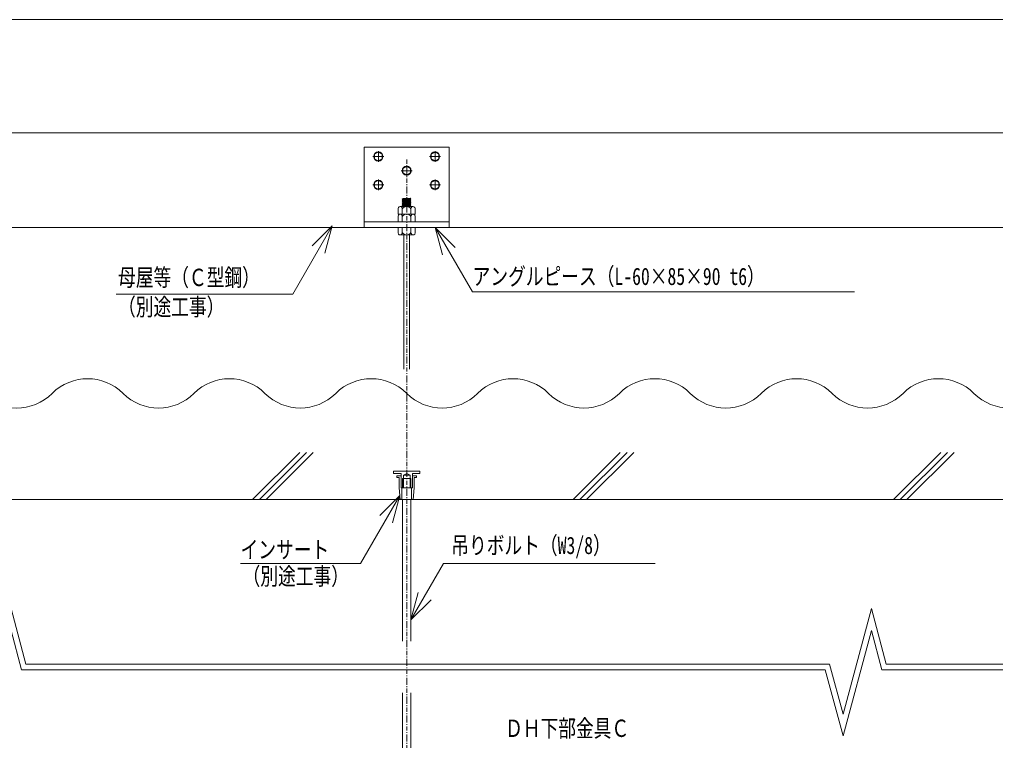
# Model space of a CAD drawing. Units: millimetres, scale not verified. Extents: x -205 to 205, y -142 to 142.
# Drawn here: x 34.5 to 137.8, y -70.9 to 5.5 of the extents above; entities that cross this region are included whole.
import ezdxf
from ezdxf.enums import TextEntityAlignment as Align

# ---------------------------------------------------------------- set-up
doc = ezdxf.new("R2010")
doc.units = ezdxf.units.MM
doc.header["$LTSCALE"] = 0.25
doc.linetypes.add('USER1', pattern=[7.8, 1.8, -0.6, 0.3, -0.6, 3, -0.6, 0.3, -0.6])
for name, color, linetype, lineweight in [('1-1_1-0 断面', 7, 'Continuous', 18), ('1-2_1-1 寸法', 7, 'Continuous', 18), ('1-3_1-2 文字', 7, 'Continuous', 18), ('F-2_F-1 レイアウト', 7, 'Continuous', 18)]:
    doc.layers.add(name, color=color, linetype=linetype, lineweight=lineweight)
doc.styles.add('ＭＳ ゴシック', font='')
doc.styles.get('ＭＳ ゴシック').set_extended_font_data('MS Gothic')

msp = doc.modelspace()

# ---------------------------------------------------------------- linework, layer by layer
at = {"layer": '1-1_1-0 断面'}
for p, q in [((-51.638, -6.5366), (200.6873, -6.5366)), ((70.9767, -8.0366), (79.9767, -8.0366)), ((79.9767, -8.0366), (79.9767, -16.5366)), ((71.902, -9.0366), (73.054, -9.0366)), ((72.478, -8.4606), (72.478, -9.6126)), ((77.902, -9.0366), (79.054, -9.0366)), ((78.478, -8.4606), (78.478, -9.6126)), ((75.478, -9.9606), (75.478, -11.1126)), ((74.902, -10.5366), (76.054, -10.5366)), ((71.902, -12.0366), (73.054, -12.0366)), ((72.478, -11.4606), (72.478, -12.6126)), ((77.902, -12.0366), (79.054, -12.0366)), ((78.478, -11.4606), (78.478, -12.6126)), ((74.7901, -14.3366), (76.1401, -14.3366)), ((75.0151, -13.5398), (75.0951, -13.5912)), ((75.0151, -13.6548), (75.0951, -13.7062)), ((75.0151, -13.7698), (75.0951, -13.8212)), ((75.0151, -13.8848), (75.0951, -13.9362)), ((75.0151, -13.9998), (75.0951, -14.0512)), ((75.0151, -14.1148), (75.0951, -14.1662)), ((75.0151, -14.2298), (75.0951, -14.2812)), ((75.0255, -14.3366), (75.0951, -14.2812)), ((75.8351, -13.4462), (75.0951, -13.4762)), ((75.8351, -13.5612), (75.0951, -13.5912)), ((75.8351, -13.6762), (75.0951, -13.7062)), ((75.8351, -13.7912), (75.0951, -13.8212)), ((75.8351, -13.9062), (75.0951, -13.9362)), ((75.8351, -14.0212), (75.0951, -14.0512)), ((75.8351, -14.1362), (75.0951, -14.1662)), ((75.8351, -14.2512), (75.0951, -14.2812)), ((75.9151, -14.3083), (75.2186, -14.3366)), ((75.9151, -13.5033), (75.8351, -13.4462)), ((75.9151, -13.5033), (75.8351, -13.5612)), ((75.9151, -13.6183), (75.8351, -13.5612)), ((75.9151, -13.6183), (75.8351, -13.6762)), ((75.9151, -13.7333), (75.8351, -13.6762)), ((75.9151, -13.7333), (75.8351, -13.7912)), ((75.9151, -13.8483), (75.8351, -13.7912)), ((75.9151, -13.8483), (75.8351, -13.9062)), ((75.9151, -13.9633), (75.8351, -13.9062)), ((75.9151, -13.9633), (75.8351, -14.0212)), ((75.9151, -14.0783), (75.8351, -14.0212)), ((75.9151, -14.0783), (75.8351, -14.1362)), ((75.9151, -14.1933), (75.8351, -14.1362)), ((75.9151, -14.1933), (75.8351, -14.2512)), ((75.9151, -14.3083), (75.8351, -14.2512)), ((75.9151, -14.3083), (75.876, -14.3366)), ((74.5651, -14.5391), (74.5651, -15.1366)), ((74.5651, -15.1366), (74.7901, -15.1366)), ((74.5651, -15.3391), (74.5651, -15.9366)), ((74.7901, -15.1366), (76.1401, -15.1366)), ((75.0151, -14.5866), (75.0151, -15.1366)), ((75.0151, -15.3866), (75.0151, -15.9366)), ((75.9151, -14.5866), (75.9151, -15.1366)), ((75.9151, -15.3866), (75.9151, -15.9366)), ((76.1401, -15.1366), (76.3651, -15.1366)), ((76.3651, -14.5391), (76.3651, -15.1366)), ((76.3651, -15.3391), (76.3651, -15.9366)), ((70.9767, -15.9366), (79.9767, -15.9366)), ((74.5651, -15.9366), (76.3651, -15.9366)), ((-51.638, -16.5366), (200.6873, -16.5366)), ((74.5651, -17.1341), (74.5651, -16.5366)), ((74.7901, -17.3366), (76.1401, -17.3366)), ((75.0151, -17.0866), (75.0151, -16.5366)), ((75.178, -31.5366), (75.178, -17.3366)), ((75.778, -31.5366), (75.778, -17.3366)), ((75.9151, -17.0866), (75.9151, -16.5366)), ((76.3651, -17.1341), (76.3651, -16.5366)), ((74.078, -42.3548), (74.078, -42.6048)), ((76.878, -42.3548), (74.078, -42.3548)), ((74.078, -42.6048), (74.878, -42.6048)), ((74.428, -42.8548), (74.428, -43.0048)), ((74.428, -42.8548), (74.878, -42.8548)), ((74.428, -43.0048), (74.678, -43.0048)), ((74.678, -43.0048), (74.678, -44.1048)), ((74.878, -42.6048), (74.878, -44.1048)), ((75.028, -43.1048), (75.028, -44.1048)), ((75.028, -43.1048), (75.928, -43.1048)), ((75.128, -42.7548), (75.478, -42.6048)), ((75.128, -44.1048), (75.128, -42.7548)), ((75.128, -42.7548), (75.828, -42.7548)), ((75.478, -42.6048), (75.828, -42.7548)), ((75.828, -42.7548), (75.828, -44.1048)), ((75.928, -43.1048), (75.928, -44.1048)), ((76.078, -42.6048), (76.878, -42.6048)), ((76.078, -44.1048), (76.078, -42.6048)), ((76.078, -42.8548), (76.528, -42.8548)), ((76.278, -43.0048), (76.278, -44.1048)), ((76.278, -43.0048), (76.528, -43.0048)), ((76.528, -42.8548), (76.528, -43.0048)), ((76.878, -42.6048), (76.878, -42.3548)), ((74.678, -44.1048), (74.778, -45.3548)), ((74.878, -44.1048), (75.128, -44.1048)), ((74.978, -44.1048), (74.978, -45.3548)), ((75.128, -44.1048), (75.828, -44.1048)), ((75.828, -44.1048), (76.078, -44.1048)), ((75.978, -44.1048), (75.978, -45.3548)), ((76.278, -44.1048), (76.178, -45.3548)), ((-51.638, -45.3548), (200.6873, -45.3548)), ((75.028, -60.3548), (75.028, -45.3548)), ((75.928, -60.3548), (75.928, -45.3548)), ((75.028, -79.3077), (75.028, -65.8079)), ((75.928, -79.3077), (75.928, -65.8079))]:
    msp.add_line(p, q, dxfattribs=at)
at = {"layer": '1-1_1-0 断面', "color": 4, "linetype": 'USER1'}
msp.add_line((75.478, -9.3579), (75.478, -98.325), dxfattribs=at)
at = {"layer": '1-1_1-0 断面'}
for points in [[(79.9767, -16.5366), (70.9767, -16.5366), (70.9767, -8.0366)], [(75.9151, -13.5033), (75.0151, -13.5398), (75.0951, -13.4762)], [(75.9151, -13.6183), (75.0151, -13.6548), (75.0951, -13.5912)], [(75.9151, -13.7333), (75.0151, -13.7698), (75.0951, -13.7062)], [(75.9151, -13.8483), (75.0151, -13.8848), (75.0951, -13.8212)], [(75.9151, -13.9633), (75.0151, -13.9998), (75.0951, -13.9362)], [(75.9151, -14.0783), (75.0151, -14.1148), (75.0951, -14.0512)], [(75.9151, -14.1933), (75.0151, -14.2298), (75.0951, -14.1662)]]:
    msp.add_lwpolyline(points, dxfattribs=at)
for points in [[(72.0767, -8.8056), (72.0767, -9.2675), (72.4767, -9.4985), (72.8767, -9.2675), (72.8767, -8.8056), (72.4767, -8.5747)], [(78.0767, -8.8056), (78.0767, -9.2675), (78.4767, -9.4985), (78.8767, -9.2675), (78.8767, -8.8056), (78.4767, -8.5747)], [(75.0767, -10.3056), (75.0767, -10.7675), (75.4767, -10.9985), (75.8767, -10.7675), (75.8767, -10.3056), (75.4767, -10.0747)], [(72.0767, -11.8056), (72.0767, -12.2675), (72.4767, -12.4985), (72.8767, -12.2675), (72.8767, -11.8056), (72.4767, -11.5747)], [(78.0767, -11.8056), (78.0767, -12.2675), (78.4767, -12.4985), (78.8767, -12.2675), (78.8767, -11.8056), (78.4767, -11.5747)]]:
    msp.add_lwpolyline(points, close=True, dxfattribs=at)
for centre in [(72.4767, -9.0366), (78.4767, -9.0366), (75.4767, -10.5366), (72.4767, -12.0366), (78.4767, -12.0366)]:
    msp.add_circle(centre, 0.48, dxfattribs=at)
for centre, radius, start, end in [((74.7901, -14.5628), 0.2263, 353.97439, 173.97475), ((75.4651, -14.8666), 0.53, 31.89078, 148.10921), ((76.1401, -14.5628), 0.2263, 6.02525, 186.02559), ((74.7901, -15.3628), 0.2263, 353.97439, 173.97475), ((75.4651, -15.6666), 0.53, 31.89078, 148.10921), ((76.1401, -15.3628), 0.2263, 6.02525, 186.02559), ((74.7901, -17.1103), 0.2263, 186.02525, 6.02561), ((75.4651, -16.8066), 0.53, 211.89079, 328.10922), ((76.1401, -17.1103), 0.2263, 173.97441, 353.97475)]:
    msp.add_arc(centre, radius, start, end, dxfattribs=at)
at = {"layer": '1-2_1-1 寸法'}
for p, q in [((59.1833, -45.3548), (64.1833, -40.3548)), ((59.8904, -45.3548), (64.8904, -40.3548)), ((60.5975, -45.3548), (65.5975, -40.3548)), ((93.0763, -45.3548), (98.0763, -40.3548)), ((93.7835, -45.3548), (98.7835, -40.3548)), ((94.4906, -45.3548), (99.4906, -40.3548)), ((126.9694, -45.3548), (131.9694, -40.3548)), ((127.6765, -45.3548), (132.6765, -40.3548)), ((128.3836, -45.3548), (133.3836, -40.3548)), ((35.1983, -62.7548), (33.6283, -56.8957)), ((124.6283, -56.8957), (121.6382, -68.0548)), ((126.1983, -62.7548), (124.6283, -56.8957)), ((34.7379, -63.3548), (33.6283, -59.2139)), ((124.6283, -59.2139), (121.6382, -70.373)), ((125.7379, -63.3548), (124.6283, -59.2139)), ((35.1983, -62.7548), (120.2181, -62.7548)), ((121.6382, -68.0548), (120.2181, -62.7548)), ((126.1983, -62.7548), (200.6873, -62.7548)), ((34.7379, -63.3548), (119.7577, -63.3548)), ((119.7577, -63.3548), (121.6382, -70.373)), ((125.7379, -63.3548), (200.6873, -63.3548))]:
    msp.add_line(p, q, dxfattribs=at)
for centre, start, end in [((41.728, -37.8608), 45, 135), ((56.728, -37.8608), 45, 135), ((71.728, -37.8608), 45, 135), ((86.728, -37.8608), 45, 135), ((101.728, -37.8608), 45, 135), ((116.728, -37.8608), 45, 135), ((131.728, -37.8608), 45, 135), ((34.228, -30.3608), 225, 315), ((49.228, -30.3608), 225, 315), ((64.228, -30.3608), 225, 315), ((79.228, -30.3608), 225, 315), ((94.228, -30.3608), 225, 315), ((109.228, -30.3608), 225, 315), ((124.228, -30.3608), 225, 315), ((139.228, -30.3608), 225, 315)]:
    msp.add_arc(centre, 5.3033, start, end, dxfattribs=at)
at = {"layer": '1-3_1-2 文字'}
for p, q in [((63.4362, -23.5991), (67.6032, -16.3817)), ((67.6032, -16.3817), (65.4818, -18.503)), ((67.6032, -16.3817), (66.8267, -19.2795)), ((78.4909, -16.5366), (79.2674, -19.4343)), ((78.4909, -16.5366), (80.6122, -18.6579)), ((82.4358, -23.3693), (78.4909, -16.5366)), ((44.7301, -23.5991), (63.4362, -23.5991)), ((82.4358, -23.3693), (122.8351, -23.3693)), ((70.5864, -52.1115), (74.7426, -44.9128)), ((74.7426, -44.9128), (72.6213, -47.0341)), ((74.7426, -44.9128), (73.9662, -47.8106)), ((57.9036, -52.1115), (70.5864, -52.1115)), ((79.3697, -52.1115), (75.928, -58.0728)), ((79.3697, -52.1115), (101.769, -52.1115)), ((75.928, -58.0728), (76.7044, -55.175)), ((75.928, -58.0728), (78.0493, -55.9515))]:
    msp.add_line(p, q, dxfattribs=at)
at = {"layer": 'F-2_F-1 レイアウト'}
msp.add_lwpolyline([(-65, -124.5), (-65, 5.4634), (205, 5.4634)], dxfattribs=at)

# ---------------------------------------------------------------- texts
at = {"layer": '1-3_1-2 文字', "style": 'ＭＳ ゴシック', "width": 0.75}
for s, p in [('母屋等（Ｃ型鋼）', (44.9451, -23.2997)), ('アングルピース（L-60×85×90 t6）', (82.4513, -23.1873)), ('（別途工事）', (44.9451, -26.4205)), ('吊りボルト（W3/8）', (80.1936, -51.666)), ('インサート', (57.9036, -52.1115)), ('（別途工事）', (58.1187, -54.9329)), ('ＤＨ下部金具Ｃ', (85.8879, -71.0251))]:
    msp.add_text(s, height=1.833, dxfattribs=at).set_placement(p, align=Align.BOTTOM_LEFT)

doc.saveas('drawing.dxf')
